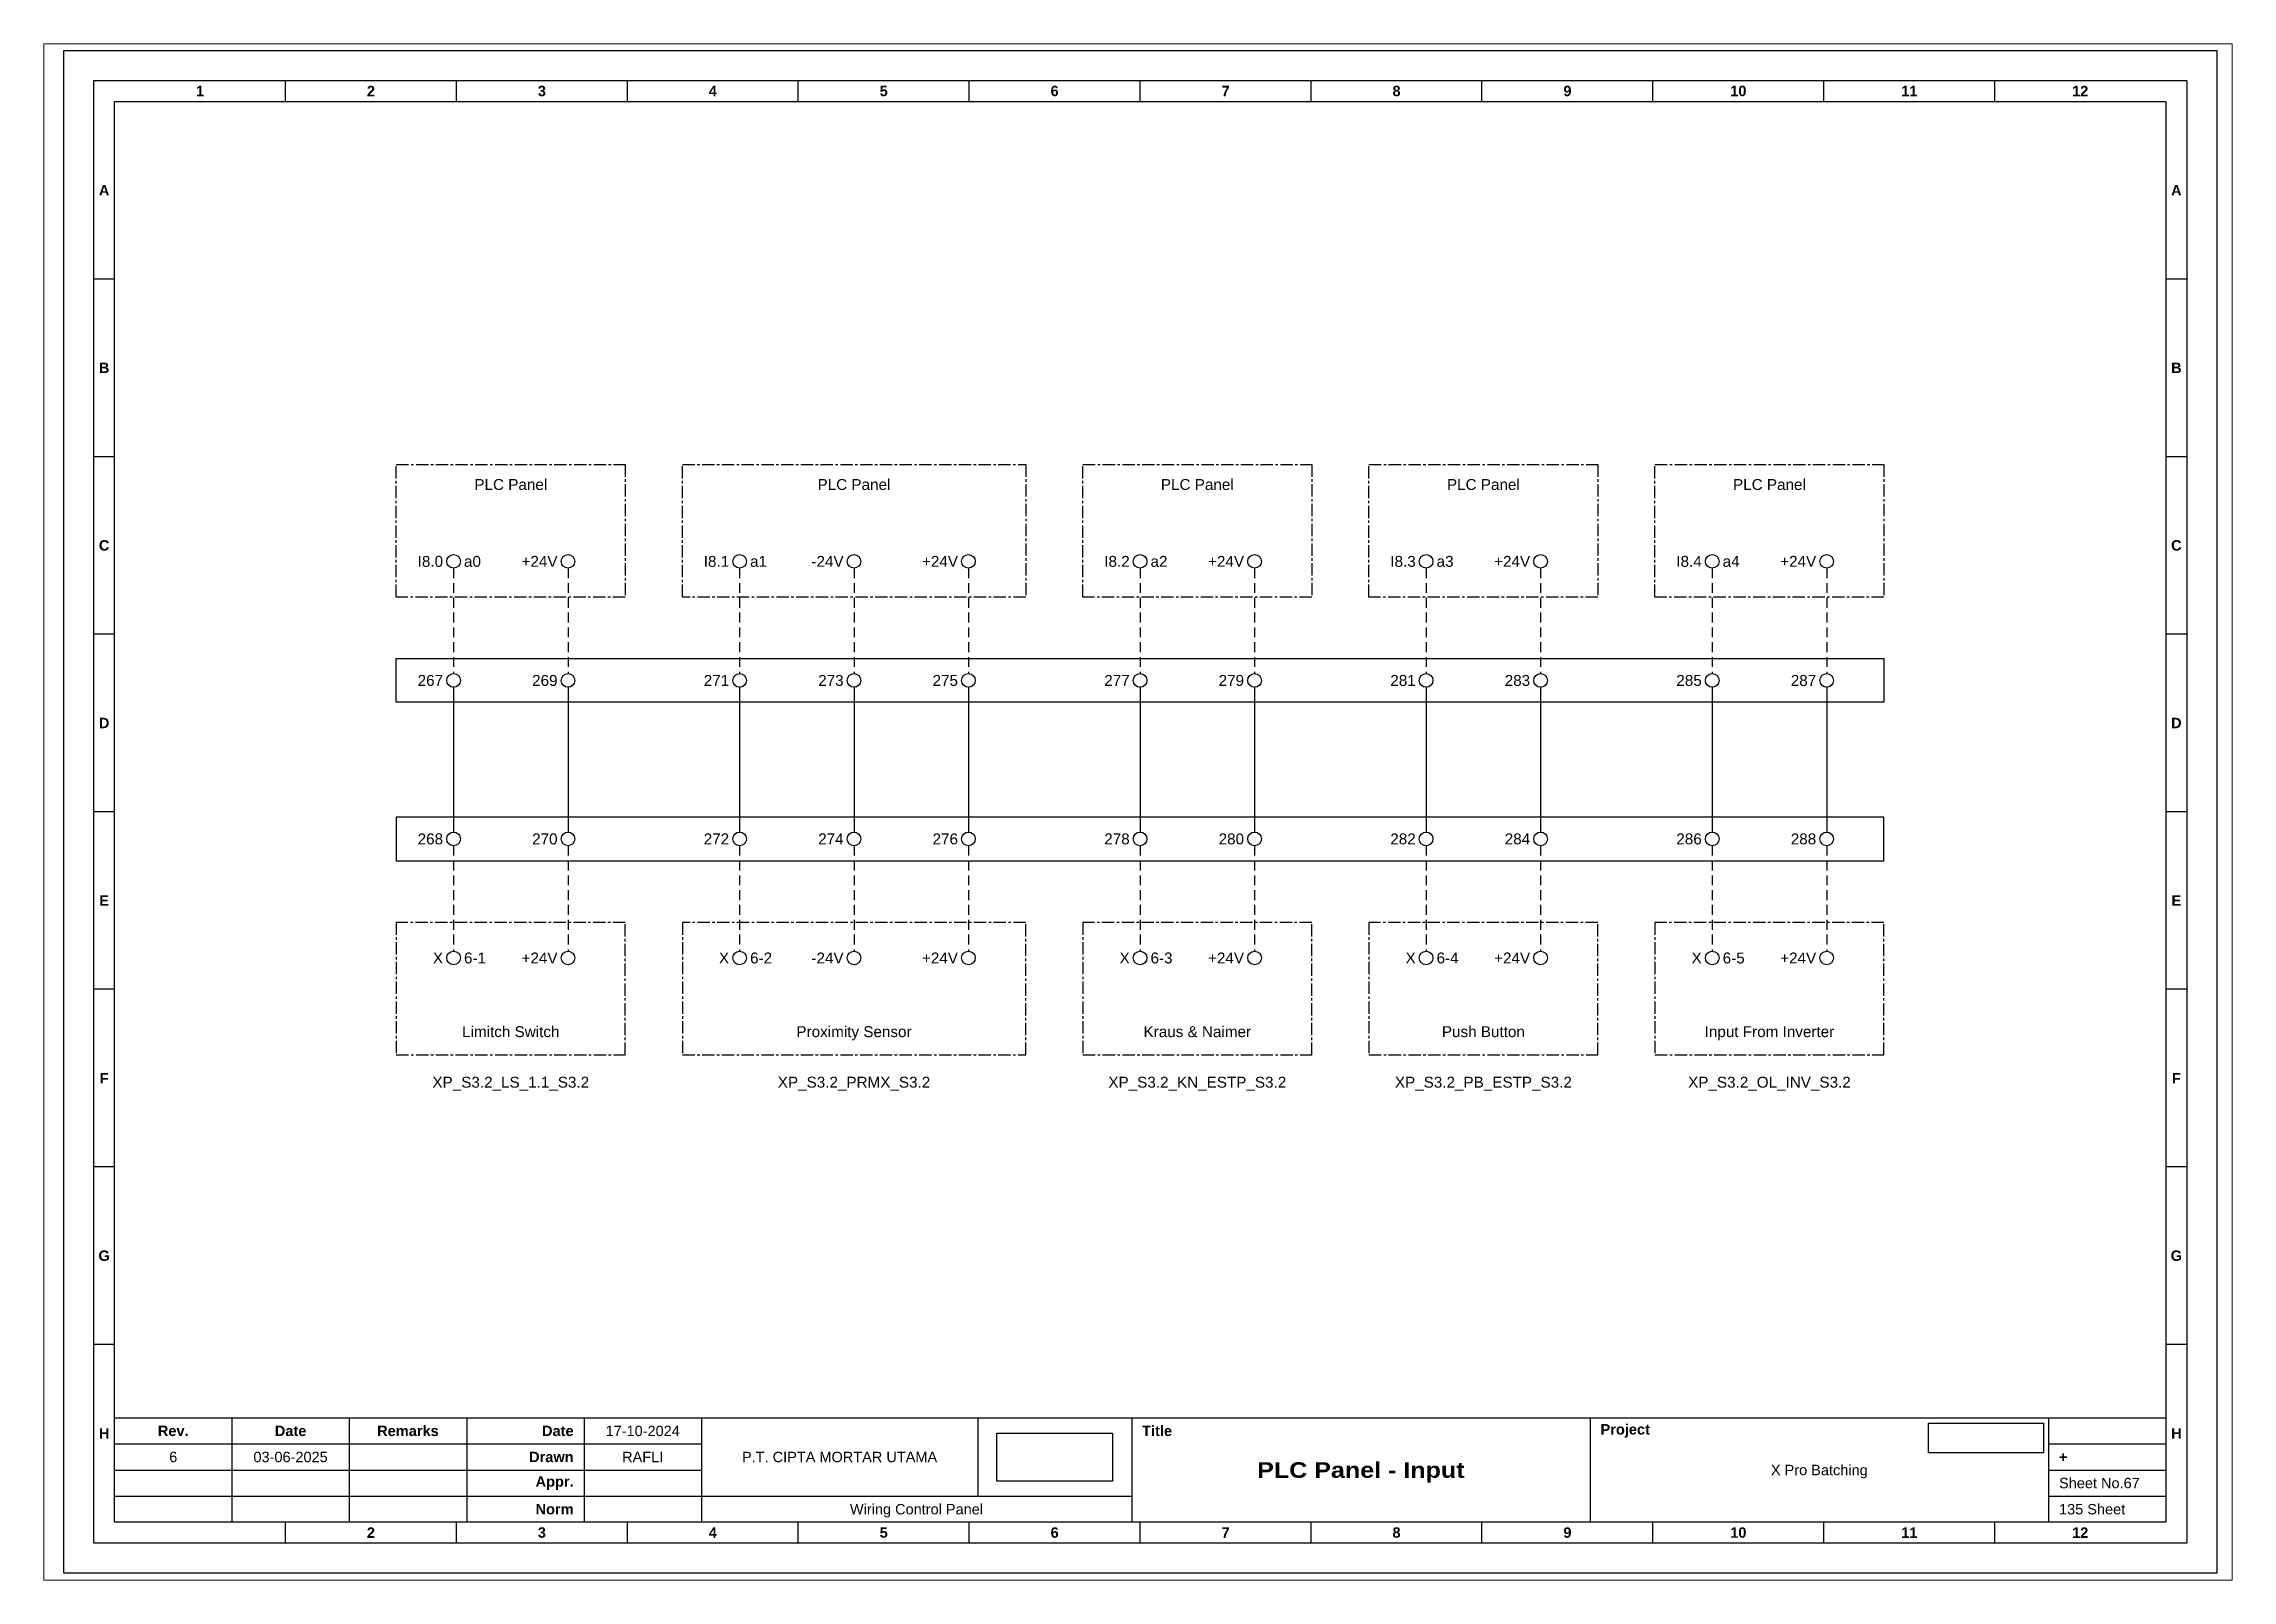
# Paper-space layout '67' of a CAD drawing. Header units: millimetres. Extents: x 0 to 291, y 0 to 204.
# The model-space entities are those that its viewports show. They can reach past a viewport. Long polylines and large blocks are cut down to what shows.
import ezdxf
from ezdxf.enums import TextEntityAlignment as Align

# ---------------------------------------------------------------- set-up
doc = ezdxf.new("R2010")
doc.units = ezdxf.units.MM
doc.linetypes.add('CENTER', pattern=[50.8, 31.75, -6.35, 6.35, -6.35])
doc.linetypes.add('HIDDEN', pattern=[9.525, 6.35, -3.175])
doc.layers.add('MU', color=7, linetype='Continuous', true_color=0xfefefe)
doc.styles.add('Bold', font='ariblk.ttf', dxfattribs={"height": 25.4})
doc.styles.get("Standard").update_dxf_attribs({"font": 'arial.ttf'})
picture_1 = doc.add_image_def('image1.png', size_in_pixel=(2048, 847))
picture_2 = doc.add_image_def('image2.png', size_in_pixel=(2092, 542))

# ---------------------------------------------------------------- blocks, each defined once
blk = doc.blocks.new('KOP MU PROJECT')
at = {"color": 6, "ltscale": 50}
for p, q in [((27.74, 184.05), (27.74, 186.66)), ((49.13, 184.05), (49.13, 186.66)), ((70.51, 184.05), (70.51, 186.66)), ((91.89, 184.05), (91.89, 186.66)), ((113.27, 184.05), (113.27, 186.66)), ((134.66, 184.05), (134.66, 186.66)), ((156.04, 184.05), (156.04, 186.66)), ((177.42, 184.05), (177.42, 186.66)), ((198.8, 184.05), (198.8, 186.66)), ((220.19, 184.05), (220.19, 186.66)), ((241.57, 184.05), (241.57, 186.66)), ((6.36, 161.84), (3.75, 161.84)), ((265.59, 161.84), (262.98, 161.84)), ((6.36, 139.63), (3.75, 139.63)), ((265.59, 139.63), (262.98, 139.63)), ((6.36, 117.42), (3.75, 117.42)), ((265.59, 117.42), (262.98, 117.42)), ((6.36, 95.22), (3.75, 95.22)), ((265.59, 95.22), (262.98, 95.22)), ((6.36, 73.01), (3.75, 73.01)), ((265.59, 73.01), (262.98, 73.01)), ((6.36, 50.8), (3.75, 50.8)), ((265.59, 50.8), (262.98, 50.8)), ((6.36, 28.59), (3.75, 28.59)), ((265.59, 28.59), (262.98, 28.59)), ((27.74, 3.75), (27.74, 6.36)), ((49.13, 3.75), (49.13, 6.36)), ((70.51, 3.75), (70.51, 6.36)), ((91.89, 3.75), (91.89, 6.36)), ((113.27, 3.75), (113.27, 6.36)), ((134.66, 3.75), (134.66, 6.36)), ((156.04, 3.75), (156.04, 6.36)), ((177.42, 3.75), (177.42, 6.36)), ((198.8, 3.75), (198.8, 6.36)), ((220.19, 3.75), (220.19, 6.36)), ((241.57, 3.75), (241.57, 6.36))]:
    blk.add_line(p, q, dxfattribs=at)
at = {"ltscale": 50}
for p, q in [((6.36, 19.41), (262.98, 19.41)), ((21.04, 19.41), (21.04, 6.36)), ((35.72, 19.41), (35.72, 6.36)), ((50.41, 19.41), (50.41, 6.36)), ((65.09, 19.41), (65.09, 6.36)), ((79.77, 19.41), (79.77, 6.36)), ((114.35, 19.41), (114.35, 9.62)), ((133.6, 19.41), (133.6, 6.36)), ((190.95, 19.41), (190.95, 6.36)), ((248.3, 19.41), (248.3, 6.36)), ((6.36, 16.15), (79.77, 16.15)), ((248.3, 16.15), (262.98, 16.15)), ((6.36, 12.89), (79.77, 12.89)), ((248.3, 12.89), (262.98, 12.89)), ((6.36, 9.62), (133.6, 9.62)), ((248.3, 9.62), (262.98, 9.62))]:
    blk.add_line(p, q, dxfattribs=at)
at = {"color": 1, "ltscale": 50}
blk.add_lwpolyline([(269.34, 0), (0, 0), (0, 190.41), (269.34, 190.41)], close=True, dxfattribs=at)
at = {"color": 6, "ltscale": 50}
for points in [[(265.59, 3.75), (3.75, 3.75), (3.75, 186.66), (265.59, 186.66)], [(262.98, 6.36), (6.36, 6.36), (6.36, 184.05), (262.98, 184.05)]]:
    blk.add_lwpolyline(points, close=True, dxfattribs=at)
at = {"ltscale": 50, "char_height": 1.305, "attachment_point": 4}
for s, width, heights, insert in [('\\pxqc;{\\fArial|b1|i0|c0|p34;1}', 21.3825, [2.51], (6.36, 185.36)), ('\\pxqc;{\\fArial|b1|i0|c0|p34;2}', 21.3825, [2.51], (27.74, 185.36)), ('\\pxqc;{\\fArial|b1|i0|c0|p34;3}', 21.3825, [2.51], (49.13, 185.36)), ('\\pxqc;{\\fArial|b1|i0|c0|p34;4}', 21.3825, [2.51], (70.51, 185.36)), ('\\pxqc;{\\fArial|b1|i0|c0|p34;5}', 21.3825, [2.51], (91.89, 185.36)), ('\\pxqc;{\\fArial|b1|i0|c0|p34;6}', 21.3825, [2.51], (113.27, 185.36)), ('\\pxqc;{\\fArial|b1|i0|c0|p34;7}', 21.3825, [2.51], (134.66, 185.36)), ('\\pxqc;{\\fArial|b1|i0|c0|p34;8}', 21.3825, [2.51], (156.04, 185.36)), ('\\pxqc;{\\fArial|b1|i0|c0|p34;9}', 21.3825, [2.51], (177.42, 185.36)), ('\\pxqc;{\\fArial|b1|i0|c0|p34;10}', 21.3825, [2.51], (198.8, 185.36)), ('\\pxqc;{\\fArial|b1|i0|c0|p34;11}', 21.3825, [2.51], (220.19, 185.36)), ('\\pxqc;{\\fArial|b1|i0|c0|p34;12}', 21.3825, [2.51], (241.57, 185.36)), ('\\pxqc;{\\fArial|b1|i0|c0|p34;A}', 2.61, [2.51], (3.75, 172.95)), ('\\pxqc;{\\fArial|b1|i0|c0|p34;A}', 2.61, [2.51], (262.98, 172.95)), ('\\pxqc;{\\fArial|b1|i0|c0|p34;B}', 2.61, [2.51], (3.75, 150.74)), ('\\pxqc;{\\fArial|b1|i0|c0|p34;B}', 2.61, [2.51], (262.98, 150.74)), ('\\pxqc;{\\fArial|b1|i0|c0|p34;C}', 2.61, [2.51], (3.75, 128.53)), ('\\pxqc;{\\fArial|b1|i0|c0|p34;C}', 2.61, [2.51], (262.98, 128.53)), ('\\pxqc;{\\fArial|b1|i0|c0|p34;D}', 2.61, [2.51], (3.75, 106.32)), ('\\pxqc;{\\fArial|b1|i0|c0|p34;D}', 2.61, [2.51], (262.98, 106.32)), ('\\pxqc;{\\fArial|b1|i0|c0|p34;E}', 2.61, [2.51], (3.75, 84.11)), ('\\pxqc;{\\fArial|b1|i0|c0|p34;E}', 2.61, [2.51], (262.98, 84.11)), ('\\pxqc;{\\fArial|b1|i0|c0|p34;F}', 2.61, [2.51], (3.75, 61.9)), ('\\pxqc;{\\fArial|b1|i0|c0|p34;F}', 2.61, [2.51], (262.98, 61.9)), ('\\pxqc;{\\fArial|b1|i0|c0|p34;G}', 2.61, [2.51], (3.75, 39.69)), ('\\pxqc;{\\fArial|b1|i0|c0|p34;G}', 2.61, [2.51], (262.98, 39.69)), ('\\pxqc;{\\fArial|b1|i0|c0|p34;H}', 2.61, [2.51], (3.75, 17.47)), ('\\pxqc;{\\fArial|b1|i0|c0|p34;Rev.}', 14.6811, [2.88], (6.36, 17.78)), ('\\pxqc;{\\fArial|b1|i0|c0|p34;Date}', 14.6811, [2.88], (21.04, 17.78)), ('\\pxqc;{\\fArial|b1|i0|c0|p34;Remarks}', 14.6811, [2.88], (35.72, 17.78)), ('\\pxqr;{\\fArial|b1|i0|c0|p34;Date}', 13.3761, [2.88], (50.41, 17.78)), ('\\pxql;{\\fArial|b1|i0|c0|p34;Title}', 50.2419, [2.88], (134.9, 17.78)), ('\\pxql;{\\fArial|b1|i0|c0|p34;Project}', 50.2419, [2.88], (192.25, 17.78)), ('\\pxqc;{\\fArial|b1|i0|c0|p34;H}', 2.61, [2.51], (262.98, 17.47)), ('\\pxqr;{\\fArial|b1|i0|c0|p34;Drawn}', 13.3761, [2.88], (50.41, 14.52)), ('\\pxql;{\\fArial|b1|i0|c0|p34;+}', 14.6811, [2.88], (249.61, 14.52)), ('\\pxqr;{\\fArial|b1|i0|c0|p34;Appr.}', 13.3761, [2.88], (50.41, 11.26)), ('\\pxqr;{\\fArial|b1|i0|c0|p34;Norm}', 13.3761, [2.88], (50.41, 7.99)), ('\\pxqc;{\\fArial|b1|i0|c0|p34;2}', 21.3825, [2.51], (27.74, 5.06)), ('\\pxqc;{\\fArial|b1|i0|c0|p34;3}', 21.3825, [2.51], (49.13, 5.06)), ('\\pxqc;{\\fArial|b1|i0|c0|p34;4}', 21.3825, [2.51], (70.51, 5.06)), ('\\pxqc;{\\fArial|b1|i0|c0|p34;5}', 21.3825, [2.51], (91.89, 5.06)), ('\\pxqc;{\\fArial|b1|i0|c0|p34;6}', 21.3825, [2.51], (113.27, 5.06)), ('\\pxqc;{\\fArial|b1|i0|c0|p34;7}', 21.3825, [2.51], (134.66, 5.06)), ('\\pxqc;{\\fArial|b1|i0|c0|p34;8}', 21.3825, [2.51], (156.04, 5.06)), ('\\pxqc;{\\fArial|b1|i0|c0|p34;9}', 21.3825, [2.51], (177.42, 5.06)), ('\\pxqc;{\\fArial|b1|i0|c0|p34;10}', 21.3825, [2.51], (198.8, 5.06)), ('\\pxqc;{\\fArial|b1|i0|c0|p34;11}', 21.3825, [2.51], (220.19, 5.06)), ('\\pxqc;{\\fArial|b1|i0|c0|p34;12}', 21.3825, [2.51], (241.57, 5.06))]:
    blk.add_mtext_dynamic_manual_height_columns(s, width=width, gutter_width=0.0326, heights=heights, dxfattribs=dict(at, insert=insert))
at = {"ltscale": 50}
for tag, p in [('DATECREATED', (72.43, 17.78)), ('REV', (13.7, 14.52)), ('REVDATE', (28.38, 14.52)), ('REMARKS', (43.06, 14.52)), ('DRAWN', (72.43, 14.52)), ('COMPANY', (97.06, 14.52)), ('APPR', (72.43, 11.26)), ('PROJECT', (219.62, 12.89)), ('NORM', (72.43, 7.99)), ('DRAWINGCATEGORY', (106.68, 7.99)), ('DESCRIPTION', (162.27, 10.03))]:
    blk.add_attdef(tag, text='', height=1.3, dxfattribs=at).set_placement(p, align=Align.MIDDLE_CENTER)
at = {"ltscale": 50, "style": 'Bold'}
blk.add_attdef('TITLE', text='', height=1.96, dxfattribs=at).set_placement((162.27, 12.89), align=Align.MIDDLE_CENTER)
at = {"ltscale": 50}
for tag, p in [('SHEETNUMBER', (249.61, 11.26)), ('TOTALSHEET', (249.61, 7.99))]:
    blk.add_attdef(tag, text='', height=1.3, dxfattribs=at).set_placement(p, align=Align.MIDDLE_LEFT)
image = blk.add_image(picture_1, insert=(116.72, 11.48), size_in_units=(14.5, 6), dxfattribs=at)
image.dxf.flags = 15
image = blk.add_image(picture_2, insert=(233.29, 15.04), size_in_units=(14.36, 3.72), dxfattribs=at)
image.dxf.flags = 15

msp = doc.modelspace()

# ---------------------------------------------------------------- linework, layer by layer
at = {"linetype": 'HIDDEN', "ltscale": 0.2}
for p, q in [((2330.89, 1404.75), (2330.89, 1390.25)), ((2346.63, 1404.75), (2346.63, 1390.25)), ((2370.23, 1404.75), (2370.23, 1390.25)), ((2385.96, 1404.75), (2385.96, 1390.25)), ((2401.7, 1404.75), (2401.7, 1390.25)), ((2425.3, 1404.75), (2425.3, 1390.25)), ((2441.04, 1404.75), (2441.04, 1390.25)), ((2464.64, 1404.75), (2464.64, 1390.25)), ((2480.38, 1404.75), (2480.38, 1390.25)), ((2503.98, 1404.75), (2503.98, 1390.25)), ((2519.72, 1404.75), (2519.72, 1390.25)), ((2330.89, 1366.59), (2330.89, 1352.09)), ((2346.63, 1366.59), (2346.63, 1352.09)), ((2370.23, 1366.59), (2370.23, 1352.09)), ((2385.96, 1366.59), (2385.96, 1352.09)), ((2401.7, 1366.59), (2401.7, 1352.09)), ((2425.3, 1366.59), (2425.3, 1352.09)), ((2441.04, 1366.59), (2441.04, 1352.09)), ((2464.64, 1366.59), (2464.64, 1352.09)), ((2480.38, 1366.59), (2480.38, 1352.09)), ((2503.98, 1366.59), (2503.98, 1352.09)), ((2519.72, 1366.59), (2519.72, 1352.09))]:
    msp.add_line(p, q, dxfattribs=at)
at = {"ltscale": 0.2}
for p, q in [((2330.89, 1388.38), (2330.89, 1368.46)), ((2346.63, 1388.38), (2346.63, 1368.46)), ((2370.23, 1388.38), (2370.23, 1368.46)), ((2385.96, 1388.38), (2385.96, 1368.46)), ((2401.7, 1388.38), (2401.7, 1368.46)), ((2425.3, 1388.38), (2425.3, 1368.46)), ((2441.04, 1388.38), (2441.04, 1368.46)), ((2464.64, 1388.38), (2464.64, 1368.46)), ((2480.38, 1388.38), (2480.38, 1368.46)), ((2503.98, 1388.38), (2503.98, 1368.46)), ((2519.72, 1388.38), (2519.72, 1368.46))]:
    msp.add_line(p, q, dxfattribs=at)
at = {"linetype": 'CENTER', "ltscale": 0.05}
for points in [[(2323.02, 1419.01), (2354.49, 1419.01), (2354.49, 1400.79), (2323.02, 1400.79)], [(2362.36, 1419.01), (2409.57, 1419.01), (2409.57, 1400.79), (2362.36, 1400.79)], [(2417.44, 1419.01), (2448.91, 1419.01), (2448.91, 1400.79), (2417.44, 1400.79)], [(2456.77, 1419.01), (2488.25, 1419.01), (2488.25, 1400.79), (2456.77, 1400.79)], [(2496.11, 1419.01), (2527.59, 1419.01), (2527.59, 1400.79), (2496.11, 1400.79)], [(2323.02, 1337.83), (2354.49, 1337.83), (2354.49, 1356.05), (2323.02, 1356.05)], [(2362.36, 1337.83), (2409.57, 1337.83), (2409.57, 1356.05), (2362.36, 1356.05)], [(2417.44, 1337.83), (2448.91, 1337.83), (2448.91, 1356.05), (2417.44, 1356.05)], [(2456.77, 1337.83), (2488.25, 1337.83), (2488.25, 1356.05), (2456.77, 1356.05)], [(2496.11, 1337.83), (2527.59, 1337.83), (2527.59, 1356.05), (2496.11, 1356.05)]]:
    msp.add_lwpolyline(points, close=True, dxfattribs=at)
at = {"ltscale": 0.05}
for points in [[(2323.02, 1392.32), (2527.59, 1392.32), (2527.59, 1386.31), (2323.02, 1386.31)], [(2323.02, 1364.52), (2527.59, 1364.52), (2527.59, 1370.53), (2323.02, 1370.53)]]:
    msp.add_lwpolyline(points, close=True, dxfattribs=at)
for centre in [(2330.89, 1405.69), (2346.63, 1405.69), (2370.23, 1405.69), (2385.96, 1405.69), (2401.7, 1405.69), (2425.3, 1405.69), (2441.04, 1405.69), (2464.64, 1405.69), (2480.38, 1405.69), (2503.98, 1405.69), (2519.72, 1405.69), (2330.89, 1389.32), (2346.63, 1389.32), (2370.23, 1389.32), (2385.96, 1389.32), (2401.7, 1389.32), (2425.3, 1389.32), (2441.04, 1389.32), (2464.64, 1389.32), (2480.38, 1389.32), (2503.98, 1389.32), (2519.72, 1389.32), (2330.89, 1367.53), (2346.63, 1367.53), (2370.23, 1367.53), (2385.96, 1367.53), (2401.7, 1367.53), (2425.3, 1367.53), (2441.04, 1367.53), (2464.64, 1367.53), (2480.38, 1367.53), (2503.98, 1367.53), (2519.72, 1367.53), (2330.89, 1351.16), (2346.63, 1351.16), (2370.23, 1351.16), (2385.96, 1351.16), (2401.7, 1351.16), (2425.3, 1351.16), (2441.04, 1351.16), (2464.64, 1351.16), (2480.38, 1351.16), (2503.98, 1351.16), (2519.72, 1351.16)]:
    msp.add_circle(centre, 0.938)

# ---------------------------------------------------------------- block references
at = {"xscale": 1.099296583304004, "yscale": 1.099296583304004, "zscale": 1.099296583304004}
msp.add_blockref('KOP MU PROJECT', (2277.28, 1266.59), dxfattribs=at).add_auto_attribs({'TITLE': 'PLC Panel - Input', 'PROJECT': 'X Pro Batching', 'COMPANY': 'P.T. CIPTA MORTAR UTAMA', 'DRAWINGCATEGORY': 'Wiring Control Panel', 'DRAWN': 'RAFLI', 'DATECREATED': '17-10-2024', 'REVDATE': '03-06-2025', 'REV': '6', 'SHEETNUMBER': 'Sheet No.67', 'TOTALSHEET': '135 Sheet'})

# ---------------------------------------------------------------- texts
for s, p in [('PLC Panel', (2338.76, 1417.01)), ('PLC Panel', (2385.96, 1417.01)), ('PLC Panel', (2433.17, 1417.01)), ('PLC Panel', (2472.51, 1417.01)), ('PLC Panel', (2511.85, 1417.01)), ('XP_S3.2_LS_1.1_S3.2', (2338.76, 1334.83)), ('XP_S3.2_PRMX_S3.2', (2385.96, 1334.83)), ('XP_S3.2_KN_ESTP_S3.2', (2433.17, 1334.83)), ('XP_S3.2_PB_ESTP_S3.2', (2472.51, 1334.83)), ('XP_S3.2_OL_INV_S3.2', (2511.85, 1334.83))]:
    msp.add_text(s, height=1.5).set_placement(p, align=Align.TOP_CENTER)
for s, p in [('I8.0', (2329.45, 1405.69)), ('+24V', (2345.19, 1405.69)), ('I8.1', (2368.79, 1405.69)), ('-24V', (2384.53, 1405.69)), ('+24V', (2400.26, 1405.69)), ('I8.2', (2423.87, 1405.69)), ('+24V', (2439.6, 1405.69)), ('I8.3', (2463.21, 1405.69)), ('+24V', (2478.94, 1405.69)), ('I8.4', (2502.54, 1405.69)), ('+24V', (2518.28, 1405.69)), ('267', (2329.45, 1389.32)), ('269', (2345.19, 1389.32)), ('271', (2368.79, 1389.32)), ('273', (2384.53, 1389.32)), ('275', (2400.26, 1389.32)), ('277', (2423.87, 1389.32)), ('279', (2439.6, 1389.32)), ('281', (2463.21, 1389.32)), ('283', (2478.94, 1389.32)), ('285', (2502.54, 1389.32)), ('287', (2518.28, 1389.32)), ('268', (2329.45, 1367.53)), ('270', (2345.19, 1367.53)), ('272', (2368.79, 1367.53)), ('274', (2384.53, 1367.53)), ('276', (2400.26, 1367.53)), ('278', (2423.87, 1367.53)), ('280', (2439.6, 1367.53)), ('282', (2463.21, 1367.53)), ('284', (2478.94, 1367.53)), ('286', (2502.54, 1367.53)), ('288', (2518.28, 1367.53)), ('X', (2329.45, 1351.16)), ('+24V', (2345.19, 1351.16)), ('X', (2368.79, 1351.16)), ('-24V', (2384.53, 1351.16)), ('+24V', (2400.26, 1351.16)), ('X', (2423.87, 1351.16)), ('+24V', (2439.6, 1351.16)), ('X', (2463.21, 1351.16)), ('+24V', (2478.94, 1351.16)), ('X', (2502.54, 1351.16)), ('+24V', (2518.28, 1351.16))]:
    msp.add_text(s, height=1.5).set_placement(p, align=Align.MIDDLE_RIGHT)
for s, p in [('a0', (2332.33, 1405.69)), ('a1', (2371.67, 1405.69)), ('a2', (2426.74, 1405.69)), ('a3', (2466.08, 1405.69)), ('a4', (2505.42, 1405.69)), ('6-1', (2332.33, 1351.16)), ('6-2', (2371.67, 1351.16)), ('6-3', (2426.74, 1351.16)), ('6-4', (2466.08, 1351.16)), ('6-5', (2505.42, 1351.16))]:
    msp.add_text(s, height=1.5).set_placement(p, align=Align.MIDDLE_LEFT)
for s, p in [('Limitch Switch', (2338.76, 1339.83)), ('Proximity Sensor', (2385.96, 1339.83)), ('Kraus & Naimer', (2433.17, 1339.83)), ('Push Button', (2472.51, 1339.83)), ('Input From Inverter', (2511.85, 1339.83))]:
    msp.add_text(s, height=1.5).set_placement(p, align=Align.BOTTOM_CENTER)

psp = doc.layouts.new('67')

# ---------------------------------------------------------------- viewports
at = {"layer": 'MU'}
psp.add_viewport(center=(145.54, 102.16), size=(291.09, 204.3193), view_center_point=(2425.01, 1371.23), view_height=211.2463, dxfattribs=at)

doc.saveas('drawing.dxf')
